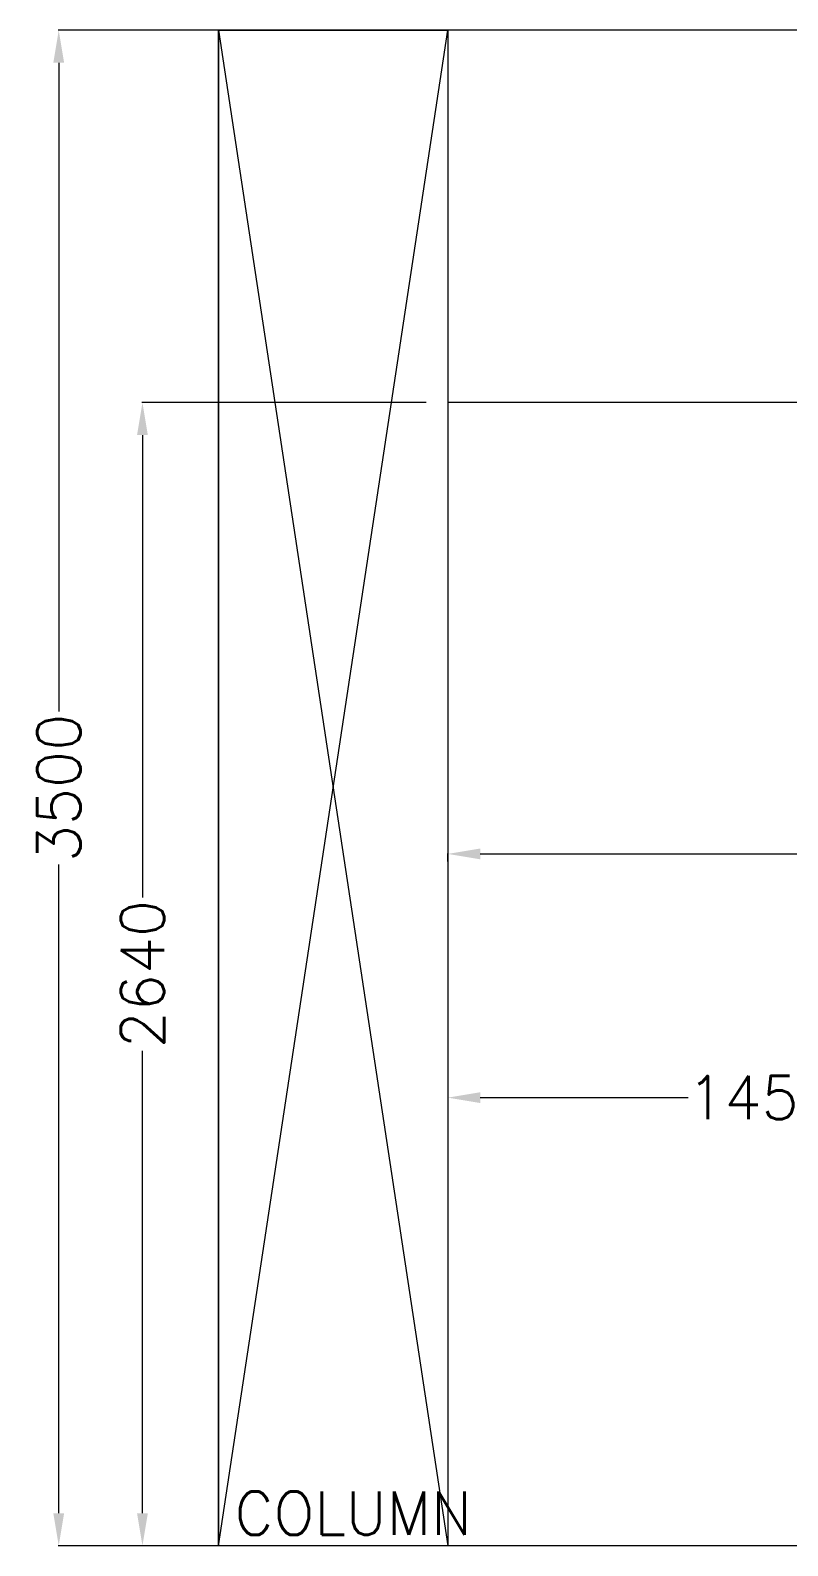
# Model space of a CAD drawing. Extents: x 3552052 to 4102982, y -707811 to -630695.
# Drawn here: x 3660210 to 3661960, y -695629 to -692129 of the extents above; entities that cross this region are included whole.
import ezdxf

# ---------------------------------------------------------------- set-up
doc = ezdxf.new("R2010")
doc.units = 0
doc.header["$LTSCALE"] = 6
doc.header["$MEASUREMENT"] = 0
doc.layers.get('Defpoints').update_dxf_attribs({"linetype": 'CONTINUOUS', "lineweight": 0})
for name, color, linetype, lineweight in [('COL', 5, 'CONTINUOUS', 0), ('ELE-4M UPS P.SB', 3, 'CONTINUOUS', 0), ('ELE-SOCKET NMBERING', 7, 'CONTINUOUS', 9), ('MEP_HVAC_RA_DUCT', 1, 'CONTINUOUS', 0)]:
    doc.layers.add(name, color=color, linetype=linetype, lineweight=lineweight)
doc.styles.add('Annotation', font='tahoma.ttf')
doc.styles.add('ROMANS', font='romans.shx')
doc.dimstyles.new('AEPL1', dxfattribs={"dimtxt": 100, "dimasz": 75, "dimexe": 1.25, "dimexo": 50, "dimtad": 0, "dimdec": 0, "dimtxsty": 'ROMANS', "dimcen": 2.5, "dimclrd": 7, "dimclre": 7, "dimadec": 0, "dimazin": 0, "dimtfac": 1, "dimtdec": 0, "dimtmove": 0, "dimatfit": 3, "dimfxl": 1, "dimlwd": 0, "dimlwe": 0, "dimarcsym": 0})

# ---------------------------------------------------------------- blocks, each defined once
blk = doc.blocks.new('*D151')
at = {"layer": 'Defpoints', "color": 0, "linetype": 'ByBlock', "transparency": 16777216}
for p in [(3660468.7, -692988.9), (3661174.2, -692988.9), (3661364.5, -695628.9)]:
    blk.add_point(p, dxfattribs=at)
at = {"layer": 'ELE-4M UPS P.SB', "color": 7, "linetype": 'ByBlock', "lineweight": 0, "transparency": 16777216}
for p, q in [((3661124.2, -692988.9), (3660467.4, -692988.9)), ((3660468.7, -693063.9), (3660468.7, -694132.1)), ((3660468.7, -695553.9), (3660468.7, -694485.8)), ((3661314.5, -695628.9), (3660467.4, -695628.9))]:
    blk.add_line(p, q, dxfattribs=at)
at = {"layer": 'ELE-4M UPS P.SB', "color": 7, "linetype": 'ByBlock', "transparency": 16777216}
for points in [[(3660456.2, -693063.9), (3660481.2, -693063.9), (3660468.7, -692988.9)], [(3660456.2, -695553.9), (3660481.2, -695553.9), (3660468.7, -695628.9)]]:
    blk.add_solid(points, dxfattribs=at)
at = {"layer": 'ELE-4M UPS P.SB', "color": 0, "linetype": 'ByBlock', "transparency": 16777216, "insert": (3660468.7, -694308.9), "char_height": 100, "attachment_point": 5, "rotation": 90, "style": 'ROMANS'}
blk.add_mtext('2640', dxfattribs=at)
blk = doc.blocks.new('*D152')
at = {"layer": 'Defpoints', "color": 0, "linetype": 'ByBlock', "transparency": 16777216}
for p in [(3660275.2, -692128.9), (3660798.5, -692128.9), (3660798.5, -695628.9)]:
    blk.add_point(p, dxfattribs=at)
at = {"layer": 'ELE-4M UPS P.SB', "color": 7, "linetype": 'ByBlock', "lineweight": 0, "transparency": 16777216}
for p, q in [((3660748.5, -692128.9), (3660273.9, -692128.9)), ((3660275.2, -692203.9), (3660275.2, -693702.1)), ((3660275.2, -695553.9), (3660275.2, -694055.8)), ((3660748.5, -695628.9), (3660273.9, -695628.9))]:
    blk.add_line(p, q, dxfattribs=at)
at = {"layer": 'ELE-4M UPS P.SB', "color": 7, "linetype": 'ByBlock', "transparency": 16777216}
for points in [[(3660262.7, -692203.9), (3660287.7, -692203.9), (3660275.2, -692128.9)], [(3660262.7, -695553.9), (3660287.7, -695553.9), (3660275.2, -695628.9)]]:
    blk.add_solid(points, dxfattribs=at)
at = {"layer": 'ELE-4M UPS P.SB', "color": 0, "linetype": 'ByBlock', "transparency": 16777216, "insert": (3660275.2, -693878.9), "char_height": 100, "attachment_point": 5, "rotation": 90, "style": 'ROMANS'}
blk.add_mtext('3500', dxfattribs=at)
blk = doc.blocks.new('*D153')
at = {"layer": 'Defpoints', "color": 0, "linetype": 'ByBlock', "transparency": 16777216}
for p in [(3661174.2, -694594.1), (3661174.2, -694638.9), (3662624.2, -694638.9)]:
    blk.add_point(p, dxfattribs=at)
at = {"layer": 'ELE-4M UPS P.SB', "color": 7, "linetype": 'ByBlock', "lineweight": 0, "transparency": 16777216}
for p, q in [((3661174.2, -694588.9), (3661174.2, -694592.9)), ((3661249.2, -694594.1), (3661729.5, -694594.1)), ((3662549.2, -694594.1), (3662068.9, -694594.1)), ((3662624.2, -694588.9), (3662624.2, -694592.9))]:
    blk.add_line(p, q, dxfattribs=at)
at = {"layer": 'ELE-4M UPS P.SB', "color": 7, "linetype": 'ByBlock', "transparency": 16777216}
for points in [[(3661249.2, -694581.6), (3661249.2, -694606.6), (3661174.2, -694594.1)], [(3662549.2, -694581.6), (3662549.2, -694606.6), (3662624.2, -694594.1)]]:
    blk.add_solid(points, dxfattribs=at)
at = {"layer": 'ELE-4M UPS P.SB', "color": 0, "linetype": 'ByBlock', "transparency": 16777216, "insert": (3661899.2, -694594.1), "char_height": 100, "attachment_point": 5, "style": 'ROMANS'}
blk.add_mtext('1450', dxfattribs=at)
blk = doc.blocks.new('*D157')
at = {"layer": 'Defpoints', "color": 0, "linetype": 'ByBlock', "transparency": 16777216}
for p in [(3661174.2, -694031.2), (3661174.2, -694098.9), (3663349.1, -694098.9)]:
    blk.add_point(p, dxfattribs=at)
at = {"layer": 'ELE-4M UPS P.SB', "color": 7, "linetype": 'ByBlock', "lineweight": 0, "transparency": 16777216}
for p, q in [((3661174.2, -694048.9), (3661174.2, -694029.9)), ((3661249.2, -694031.2), (3662084.8, -694031.2)), ((3663274.1, -694031.2), (3662438.5, -694031.2)), ((3663349.1, -694048.9), (3663349.1, -694029.9))]:
    blk.add_line(p, q, dxfattribs=at)
at = {"layer": 'ELE-4M UPS P.SB', "color": 7, "linetype": 'ByBlock', "transparency": 16777216}
for points in [[(3661249.2, -694018.7), (3661249.2, -694043.7), (3661174.2, -694031.2)], [(3663274.1, -694018.7), (3663274.1, -694043.7), (3663349.1, -694031.2)]]:
    blk.add_solid(points, dxfattribs=at)
at = {"layer": 'ELE-4M UPS P.SB', "color": 0, "linetype": 'ByBlock', "transparency": 16777216, "insert": (3662261.6, -694031.2), "char_height": 100, "attachment_point": 5, "style": 'ROMANS'}
blk.add_mtext('2175', dxfattribs=at)

msp = doc.modelspace()

# ---------------------------------------------------------------- linework, layer by layer
at = {"layer": 'COL', "color": 8}
for p, q in [((3660644.2, -692128.9), (3661174.2, -695628.9)), ((3660644.2, -695628.9), (3661174.2, -692128.9))]:
    msp.add_line(p, q, dxfattribs=at)
msp.add_lwpolyline([(3660644.2, -692128.9), (3661174.2, -692128.9), (3661174.2, -695628.9), (3660644.2, -695628.9)], close=True, dxfattribs=at)
at = {"layer": 'MEP_HVAC_RA_DUCT', "color": 8, "linetype": 'ByBlock'}
for p, q in [((3660644.2, -692128.9), (3660644.2, -695628.9)), ((3661174.2, -692128.9), (3661174.2, -695628.9))]:
    msp.add_line(p, q, dxfattribs=at)
for points in [[(3666824.2, -692128.9), (3660644.2, -692128.9)], [(3666674.2, -692988.9), (3661174.2, -692988.9)], [(3666824.2, -695628.9), (3660644.2, -695628.9)]]:
    msp.add_lwpolyline(points, dxfattribs=at)

# ---------------------------------------------------------------- texts
at = {"layer": 'ELE-SOCKET NMBERING', "color": 0, "insert": (3660681.6, -695503.9), "char_height": 100.004, "width": 2358.602, "attachment_point": 1, "style": 'Annotation'}
msp.add_mtext('{\\Fromans|c0;COLUMN}', dxfattribs=at)

# ---------------------------------------------------------------- dimensions: what is measured, and where the dimension line sits
at = {"layer": 'ELE-4M UPS P.SB', "color": 0, "linetype": 'ByBlock'}
for base, p1, p2, picture, middle in [((3660275.2, -692128.9), (3660798.5, -695628.9), (3660798.5, -692128.9), '*D152', (3660275.2, -693878.9)), ((3660468.7, -692988.9), (3661364.5, -695628.9), (3661174.2, -692988.9), '*D151', (3660468.7, -694308.9))]:
    dim = msp.add_linear_dim(base=base, p1=p1, p2=p2, angle=90, dimstyle='AEPL1', dxfattribs=at)
    dim.commit()
    dim.dimension.update_dxf_attribs({"geometry": picture, "text_midpoint": middle})
for base, p1, p2, picture, middle in [((3661174.2, -694031.2), (3663349.1, -694098.9), (3661174.2, -694098.9), '*D157', (3662261.6, -694031.2)), ((3661174.2, -694594.1), (3662624.2, -694638.9), (3661174.2, -694638.9), '*D153', (3661899.2, -694594.1))]:
    dim = msp.add_linear_dim(base=base, p1=p1, p2=p2, dimstyle='AEPL1', dxfattribs=at)
    dim.commit()
    dim.dimension.update_dxf_attribs({"geometry": picture, "text_midpoint": middle})

doc.saveas('drawing.dxf')
